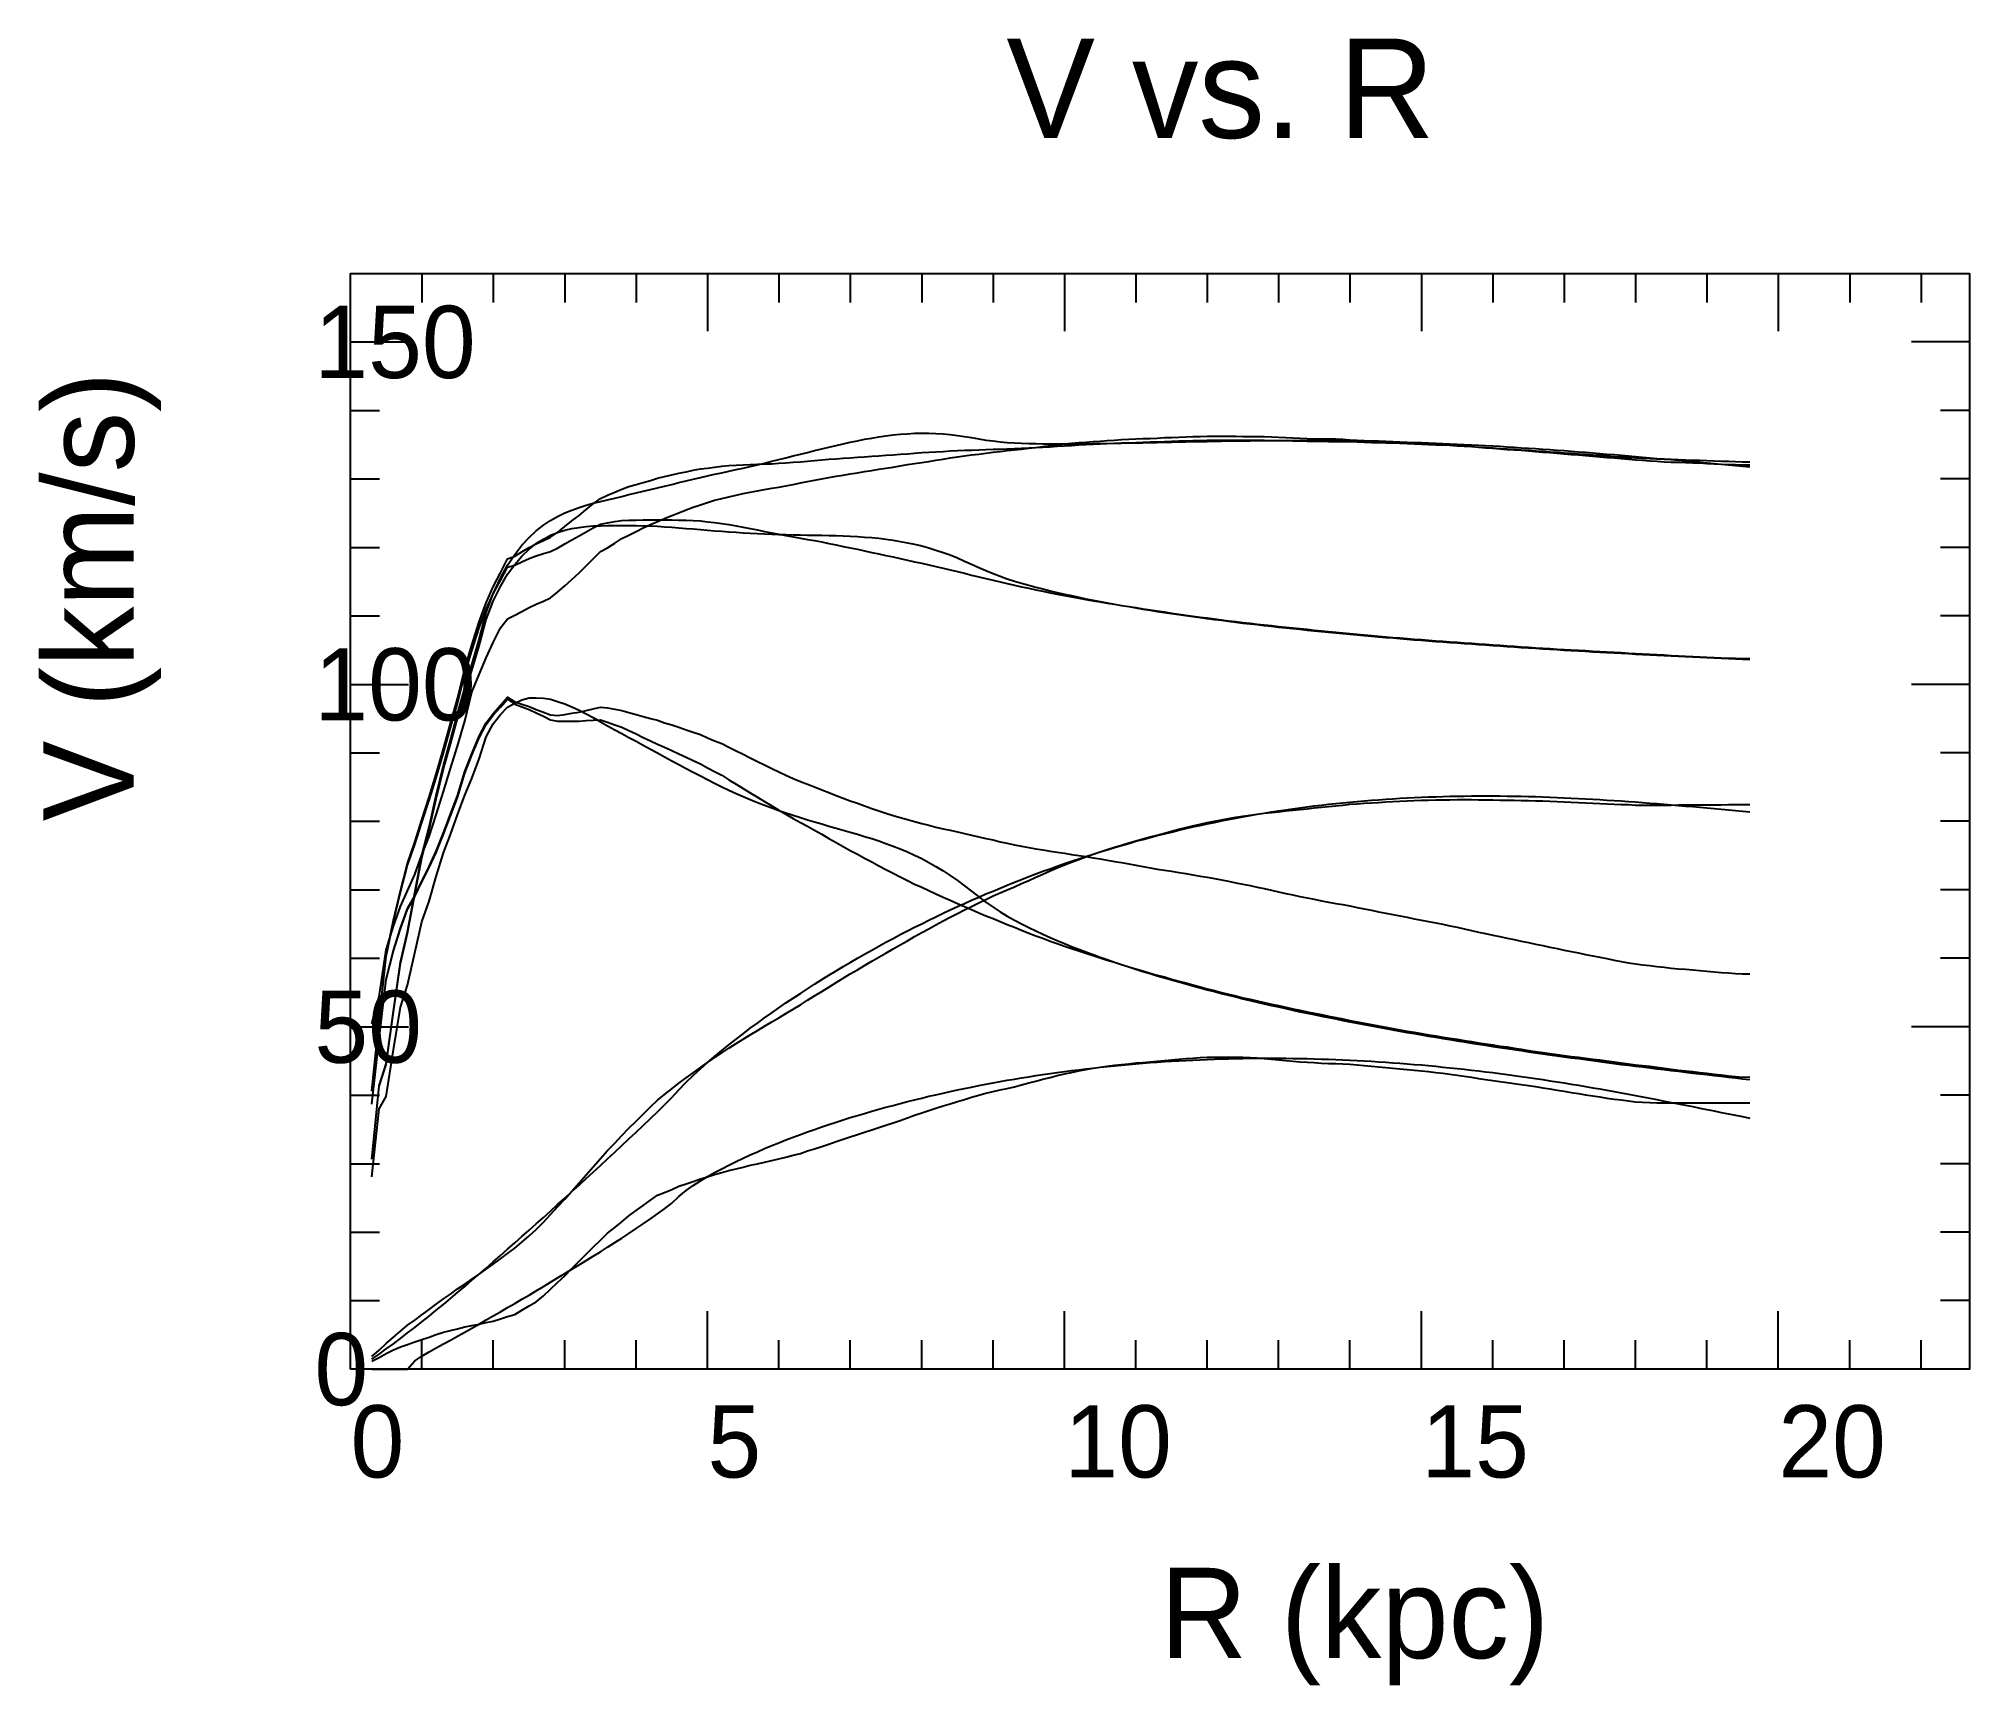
# Model space of a CAD drawing. Extents: x -35 to 179, y -35 to 147.
import ezdxf

# ---------------------------------------------------------------- set-up
doc = ezdxf.new("R2010")
doc.units = 0

msp = doc.modelspace()

# ---------------------------------------------------------------- linework, layer by layer
at = {"color": 0}
for p, q in [((7.9, 121.3), (7.9, 118.1)), ((15.8, 121.3), (15.8, 118.1)), ((23.71, 121.3), (23.71, 118.1)), ((31.61, 121.3), (31.61, 118.1)), ((39.51, 121.3), (39.51, 114.9)), ((47.41, 121.3), (47.41, 118.1)), ((55.32, 121.3), (55.32, 118.1)), ((63.22, 121.3), (63.22, 118.1)), ((71.12, 121.3), (71.12, 118.1)), ((79.02, 121.3), (79.02, 114.9)), ((86.93, 121.3), (86.93, 118.1)), ((94.83, 121.3), (94.83, 118.1)), ((102.73, 121.3), (102.73, 118.1)), ((110.63, 121.3), (110.63, 118.1)), ((118.54, 121.3), (118.54, 114.9)), ((126.44, 121.3), (126.44, 118.1)), ((134.34, 121.3), (134.34, 118.1)), ((142.24, 121.3), (142.24, 118.1)), ((150.15, 121.3), (150.15, 118.1)), ((158.05, 121.3), (158.05, 114.9)), ((165.95, 121.3), (165.95, 118.1)), ((173.85, 121.3), (173.85, 118.1)), ((0, 113.72), (6.4, 113.72)), ((179.2, 113.72), (172.8, 113.72)), ((0, 106.14), (3.2, 106.14)), ((179.2, 106.14), (176, 106.14)), ((0, 98.55), (3.2, 98.55)), ((179.2, 98.55), (176, 98.55)), ((0, 90.97), (3.2, 90.97)), ((179.2, 90.97), (176, 90.97)), ((0, 83.39), (3.2, 83.39)), ((179.2, 83.39), (176, 83.39)), ((0, 75.81), (6.4, 75.81)), ((179.2, 75.81), (172.8, 75.81)), ((0, 68.23), (3.2, 68.23)), ((179.2, 68.23), (176, 68.23)), ((0, 60.65), (3.2, 60.65)), ((179.2, 60.65), (176, 60.65)), ((0, 53.07), (3.2, 53.07)), ((179.2, 53.07), (176, 53.07)), ((0, 45.49), (3.2, 45.49)), ((179.2, 45.49), (176, 45.49)), ((0, 37.91), (6.4, 37.91)), ((179.2, 37.91), (172.8, 37.91)), ((0, 30.32), (3.2, 30.32)), ((179.2, 30.32), (176, 30.32)), ((0, 22.74), (3.2, 22.74)), ((179.2, 22.74), (176, 22.74)), ((0, 15.16), (3.2, 15.16)), ((179.2, 15.16), (176, 15.16)), ((0, 7.58), (3.2, 7.58)), ((179.2, 7.58), (176, 7.58)), ((39.51, 0), (39.51, 6.4)), ((79.02, 0), (79.02, 6.4)), ((118.54, 0), (118.54, 6.4)), ((158.05, 0), (158.05, 6.4)), ((7.9, 0), (7.9, 3.2)), ((15.8, 0), (15.8, 3.2)), ((23.71, 0), (23.71, 3.2)), ((31.61, 0), (31.61, 3.2)), ((47.41, 0), (47.41, 3.2)), ((55.32, 0), (55.32, 3.2)), ((63.22, 0), (63.22, 3.2)), ((71.12, 0), (71.12, 3.2)), ((86.93, 0), (86.93, 3.2)), ((94.83, 0), (94.83, 3.2)), ((102.73, 0), (102.73, 3.2)), ((110.63, 0), (110.63, 3.2)), ((126.44, 0), (126.44, 3.2)), ((134.34, 0), (134.34, 3.2)), ((142.24, 0), (142.24, 3.2)), ((150.15, 0), (150.15, 3.2)), ((165.95, 0), (165.95, 3.2)), ((173.85, 0), (173.85, 3.2))]:
    msp.add_line(p, q, dxfattribs=at)
msp.add_lwpolyline([(0, 0), (0, 121.3), (179.2, 121.3), (179.2, 0)], close=True, dxfattribs=at)
at = {"color": 3}
for points in [[(2.37, 23.26), (3.16, 31.36), (3.95, 33.81), (4.74, 39.64), (5.53, 45.04), (6.32, 48.41), (7.11, 52.73), (7.9, 56.86), (8.69, 60.01), (9.48, 63.49), (10.27, 66.83), (11.06, 69.62), (11.85, 72.54), (12.64, 75.39), (13.43, 77.97), (14.22, 80.76), (15.01, 83.75), (15.8, 85.82), (16.6, 87.55), (17.39, 89.01), (18.18, 90.18), (18.97, 91.2), (19.76, 92.08), (20.55, 92.8), (21.34, 93.42), (22.13, 93.96), (22.92, 94.4), (23.71, 94.78), (24.5, 95.11), (25.29, 95.39), (26.08, 95.63), (26.87, 95.85), (27.66, 96.05), (28.45, 96.24), (29.24, 96.43), (30.03, 96.62), (30.82, 96.81), (31.61, 97.01), (32.4, 97.19), (33.19, 97.38), (33.98, 97.56), (34.77, 97.75), (35.56, 97.94), (36.35, 98.15), (37.14, 98.35), (37.93, 98.54), (38.72, 98.71), (39.51, 98.89), (40.3, 99.06), (41.09, 99.23), (41.88, 99.4), (42.67, 99.58), (43.46, 99.76), (44.25, 99.94), (45.04, 100.12), (45.83, 100.31), (46.62, 100.5), (47.41, 100.69), (48.2, 100.89), (49, 101.09), (49.79, 101.29), (50.58, 101.48), (51.37, 101.68), (52.16, 101.88), (52.95, 102.07), (53.74, 102.26), (54.53, 102.44), (55.32, 102.62), (56.11, 102.78), (56.9, 102.94), (57.69, 103.08), (58.48, 103.21), (59.27, 103.32), (60.06, 103.42), (60.85, 103.5), (61.64, 103.56), (62.43, 103.6), (63.22, 103.62), (64.01, 103.61), (64.8, 103.59), (65.59, 103.55), (66.38, 103.47), (67.17, 103.37), (67.96, 103.25), (68.75, 103.12), (69.54, 102.99), (70.33, 102.86), (71.12, 102.75), (71.91, 102.67), (72.7, 102.6), (73.49, 102.55), (74.28, 102.52), (75.07, 102.49), (75.86, 102.47), (76.65, 102.45), (77.44, 102.44), (78.23, 102.44), (79.02, 102.44), (79.81, 102.44), (80.6, 102.44), (81.4, 102.45), (82.19, 102.46), (82.98, 102.47), (83.77, 102.49), (84.56, 102.5), (85.35, 102.51), (86.14, 102.53), (86.93, 102.55), (87.72, 102.56), (88.51, 102.58), (89.3, 102.6), (90.09, 102.62), (90.88, 102.63), (91.67, 102.65), (92.46, 102.67), (93.25, 102.68), (94.04, 102.7), (94.83, 102.71), (95.62, 102.73), (96.41, 102.74), (97.2, 102.75), (97.99, 102.76), (98.78, 102.77), (99.57, 102.78), (100.36, 102.79), (101.15, 102.8), (101.94, 102.8), (102.73, 102.81), (103.52, 102.81), (104.31, 102.81), (105.1, 102.81), (105.89, 102.81), (106.68, 102.8), (107.47, 102.8), (108.26, 102.79), (109.05, 102.79), (109.84, 102.78), (110.63, 102.77), (111.42, 102.75), (112.21, 102.74), (113, 102.72), (113.8, 102.71), (114.59, 102.69), (115.38, 102.67), (116.17, 102.64), (116.96, 102.62), (117.75, 102.59), (118.54, 102.57), (119.33, 102.54), (120.12, 102.51), (120.91, 102.47), (121.7, 102.44), (122.49, 102.4), (123.28, 102.37), (124.07, 102.33), (124.86, 102.29), (125.65, 102.24), (126.44, 102.2), (127.23, 102.16), (128.02, 102.11), (128.81, 102.06), (129.6, 102.01), (130.39, 101.96), (131.18, 101.91), (131.97, 101.85), (132.76, 101.8), (133.55, 101.74), (134.34, 101.68), (135.13, 101.62), (135.92, 101.56), (136.71, 101.5), (137.5, 101.44), (138.29, 101.37), (139.08, 101.31), (139.87, 101.24), (140.66, 101.18), (141.45, 101.11), (142.24, 101.04), (143.03, 100.97), (143.82, 100.9), (144.61, 100.83), (145.4, 100.76), (146.2, 100.69), (146.99, 100.61), (147.78, 100.54), (148.57, 100.47), (149.36, 100.4), (150.15, 100.32), (150.94, 100.25), (151.73, 100.18), (152.52, 100.1), (153.31, 100.03), (154.1, 99.96), (154.89, 99.89)], [(2.37, 23.23), (3.16, 31.31), (3.95, 33.73), (4.74, 39.54), (5.53, 44.91), (6.32, 48.25), (7.11, 52.53), (7.9, 56.62), (8.69, 59.73), (9.48, 63.15), (10.27, 66.44), (11.06, 69.18), (11.85, 72.04), (12.64, 74.83), (13.43, 77.35), (14.22, 80.07), (15.01, 83), (15.8, 85), (16.6, 86.65), (17.39, 88.02), (18.18, 89.09), (18.97, 90.01), (19.76, 90.79), (20.55, 91.39), (21.34, 91.9), (22.13, 92.31), (22.92, 92.62), (23.71, 92.87), (24.5, 93.06), (25.29, 93.19), (26.08, 93.28), (26.87, 93.34), (27.66, 93.37), (28.45, 93.38), (29.24, 93.39), (30.03, 93.4), (30.82, 93.4), (31.61, 93.39), (32.4, 93.37), (33.19, 93.34), (33.98, 93.31), (34.77, 93.26), (35.56, 93.2), (36.35, 93.14), (37.14, 93.08), (37.93, 93.02), (38.72, 92.95), (39.51, 92.88), (40.3, 92.82), (41.09, 92.75), (41.88, 92.7), (42.67, 92.64), (43.46, 92.59), (44.25, 92.54), (45.04, 92.5), (45.83, 92.46), (46.62, 92.43), (47.41, 92.41), (48.2, 92.38), (49, 92.37), (49.79, 92.35), (50.58, 92.33), (51.37, 92.32), (52.16, 92.31), (52.95, 92.29), (53.74, 92.27), (54.53, 92.24), (55.32, 92.21), (56.11, 92.17), (56.9, 92.12), (57.69, 92.05), (58.48, 91.98), (59.27, 91.88), (60.06, 91.77), (60.85, 91.64), (61.64, 91.49), (62.43, 91.32), (63.22, 91.13), (64.01, 90.91), (64.8, 90.68), (65.59, 90.42), (66.38, 90.13), (67.17, 89.8), (67.96, 89.46), (68.75, 89.1), (69.54, 88.75), (70.33, 88.4), (71.12, 88.07), (71.91, 87.77), (72.7, 87.5), (73.49, 87.25), (74.28, 87.01), (75.07, 86.78), (75.86, 86.57), (76.65, 86.37), (77.44, 86.17), (78.23, 85.98), (79.02, 85.8), (79.81, 85.63), (80.6, 85.46), (81.4, 85.29), (82.19, 85.14), (82.98, 84.98), (83.77, 84.83), (84.56, 84.69), (85.35, 84.55), (86.14, 84.41), (86.93, 84.27), (87.72, 84.14), (88.51, 84.02), (89.3, 83.89), (90.09, 83.77), (90.88, 83.65), (91.67, 83.54), (92.46, 83.43), (93.25, 83.32), (94.04, 83.21), (94.83, 83.1), (95.62, 83), (96.41, 82.9), (97.2, 82.8), (97.99, 82.7), (98.78, 82.6), (99.57, 82.51), (100.36, 82.42), (101.15, 82.33), (101.94, 82.24), (102.73, 82.15), (103.52, 82.07), (104.31, 81.98), (105.1, 81.9), (105.89, 81.82), (106.68, 81.74), (107.47, 81.66), (108.26, 81.59), (109.05, 81.51), (109.84, 81.44), (110.63, 81.36), (111.42, 81.29), (112.21, 81.22), (113, 81.15), (113.8, 81.08), (114.59, 81.01), (115.38, 80.95), (116.17, 80.88), (116.96, 80.82), (117.75, 80.75), (118.54, 80.69), (119.33, 80.63), (120.12, 80.57), (120.91, 80.51), (121.7, 80.45), (122.49, 80.39), (123.28, 80.34), (124.07, 80.28), (124.86, 80.22), (125.65, 80.17), (126.44, 80.11), (127.23, 80.06), (128.02, 80.01), (128.81, 79.96), (129.6, 79.9), (130.39, 79.85), (131.18, 79.8), (131.97, 79.75), (132.76, 79.7), (133.55, 79.66), (134.34, 79.61), (135.13, 79.56), (135.92, 79.52), (136.71, 79.47), (137.5, 79.42), (138.29, 79.38), (139.08, 79.33), (139.87, 79.29), (140.66, 79.25), (141.45, 79.21), (142.24, 79.16), (143.03, 79.12), (143.82, 79.08), (144.61, 79.04), (145.4, 79), (146.2, 78.96), (146.99, 78.92), (147.78, 78.88), (148.57, 78.84), (149.36, 78.8), (150.15, 78.77), (150.94, 78.73), (151.73, 78.69), (152.52, 78.66), (153.31, 78.62), (154.1, 78.58), (154.89, 78.55)], [(2.37, 1.1), (3.16, 1.67), (3.95, 2.24), (4.74, 2.81), (5.53, 3.4), (6.32, 4), (7.11, 4.61), (7.9, 5.24), (8.69, 5.87), (9.48, 6.52), (10.27, 7.17), (11.06, 7.82), (11.85, 8.49), (12.64, 9.16), (13.43, 9.83), (14.22, 10.51), (15.01, 11.19), (15.8, 11.88), (16.6, 12.57), (17.39, 13.27), (18.18, 13.97), (18.97, 14.67), (19.76, 15.37), (20.55, 16.08), (21.34, 16.79), (22.13, 17.5), (22.92, 18.22), (23.71, 18.93), (24.5, 19.65), (25.29, 20.37), (26.08, 21.1), (26.87, 21.82), (27.66, 22.55), (28.45, 23.28), (29.24, 24.01), (30.03, 24.75), (30.82, 25.48), (31.61, 26.23), (32.4, 26.98), (33.19, 27.73), (33.98, 28.5), (34.77, 29.27), (35.56, 30.08), (36.35, 30.93), (37.14, 31.76), (37.93, 32.52), (38.72, 33.24), (39.51, 33.94), (40.3, 34.61), (41.09, 35.26), (41.88, 35.9), (42.67, 36.52), (43.46, 37.13), (44.25, 37.73), (45.04, 38.31), (45.83, 38.88), (46.62, 39.45), (47.41, 40), (48.2, 40.54), (49, 41.07), (49.79, 41.6), (50.58, 42.11), (51.37, 42.62), (52.16, 43.12), (52.95, 43.61), (53.74, 44.09), (54.53, 44.56), (55.32, 45.03), (56.11, 45.49), (56.9, 45.94), (57.69, 46.39), (58.48, 46.83), (59.27, 47.26), (60.06, 47.68), (60.85, 48.1), (61.64, 48.51), (62.43, 48.91), (63.22, 49.31), (64.01, 49.7), (64.8, 50.08), (65.59, 50.46), (66.38, 50.83), (67.17, 51.2), (67.96, 51.56), (68.75, 51.91), (69.54, 52.26), (70.33, 52.6), (71.12, 52.93), (71.91, 53.26), (72.7, 53.59), (73.49, 53.9), (74.28, 54.21), (75.07, 54.52), (75.86, 54.82), (76.65, 55.11), (77.44, 55.4), (78.23, 55.68), (79.02, 55.96), (79.81, 56.23), (80.6, 56.5), (81.4, 56.76), (82.19, 57.01), (82.98, 57.26), (83.77, 57.5), (84.56, 57.74), (85.35, 57.98), (86.14, 58.2), (86.93, 58.43), (87.72, 58.64), (88.51, 58.86), (89.3, 59.06), (90.09, 59.26), (90.88, 59.46), (91.67, 59.65), (92.46, 59.84), (93.25, 60.02), (94.04, 60.19), (94.83, 60.37), (95.62, 60.53), (96.41, 60.69), (97.2, 60.85), (97.99, 61), (98.78, 61.15), (99.57, 61.29), (100.36, 61.42), (101.15, 61.56), (101.94, 61.68), (102.73, 61.81), (103.52, 61.92), (104.31, 62.04), (105.1, 62.14), (105.89, 62.25), (106.68, 62.35), (107.47, 62.44), (108.26, 62.53), (109.05, 62.62), (109.84, 62.7), (110.63, 62.78), (111.42, 62.85), (112.21, 62.92), (113, 62.98), (113.8, 63.04), (114.59, 63.1), (115.38, 63.15), (116.17, 63.2), (116.96, 63.24), (117.75, 63.28), (118.54, 63.31), (119.33, 63.35), (120.12, 63.37), (120.91, 63.4), (121.7, 63.42), (122.49, 63.43), (123.28, 63.44), (124.07, 63.45), (124.86, 63.46), (125.65, 63.46), (126.44, 63.46), (127.23, 63.45), (128.02, 63.44), (128.81, 63.43), (129.6, 63.42), (130.39, 63.4), (131.18, 63.38), (131.97, 63.35), (132.76, 63.32), (133.55, 63.29), (134.34, 63.26), (135.13, 63.22), (135.92, 63.18), (136.71, 63.14), (137.5, 63.1), (138.29, 63.05), (139.08, 63), (139.87, 62.95), (140.66, 62.9), (141.45, 62.84), (142.24, 62.79), (143.03, 62.73), (143.82, 62.67), (144.61, 62.6), (145.4, 62.54), (146.2, 62.47), (146.99, 62.41), (147.78, 62.34), (148.57, 62.27), (149.36, 62.2), (150.15, 62.13), (150.94, 62.06), (151.73, 61.99), (152.52, 61.92), (153.31, 61.85), (154.1, 61.78), (154.89, 61.71)]]:
    msp.add_lwpolyline(points, dxfattribs=at)
at = {"color": 6}
for points in [[(2.37, 38.23), (3.16, 41.23), (3.95, 46.4), (4.74, 49.03), (5.53, 51.22), (6.32, 52.96), (7.11, 54.75), (7.9, 56.94), (8.69, 58.96), (9.48, 61.37), (10.27, 63.96), (11.06, 66.49), (11.85, 68.98), (12.64, 71.72), (13.43, 74.96), (14.22, 76.91), (15.01, 78.75), (15.8, 80.45), (16.6, 82.06), (17.39, 83.06), (18.18, 83.47), (18.97, 83.89), (19.76, 84.31), (20.55, 84.67), (21.34, 85.03), (22.13, 85.4), (22.92, 86.03), (23.71, 86.72), (24.5, 87.42), (25.29, 88.16), (26.08, 88.94), (26.87, 89.72), (27.66, 90.5), (28.45, 90.91), (29.24, 91.43), (30.03, 91.95), (30.82, 92.33), (31.61, 92.73), (32.4, 93.13), (33.19, 93.49), (33.98, 93.83), (34.77, 94.17), (35.56, 94.51), (36.35, 94.81), (37.14, 95.12), (37.93, 95.43), (38.72, 95.68), (39.51, 95.93), (40.3, 96.19), (41.09, 96.39), (41.88, 96.57), (42.67, 96.75), (43.46, 96.94), (44.25, 97.07), (45.04, 97.22), (45.83, 97.37), (46.62, 97.51), (47.41, 97.65), (48.2, 97.79), (49, 97.95), (49.79, 98.11), (50.58, 98.27), (51.37, 98.43), (52.16, 98.56), (52.95, 98.7), (53.74, 98.84), (54.53, 98.98), (55.32, 99.11), (56.11, 99.24), (56.9, 99.37), (57.69, 99.49), (58.48, 99.62), (59.27, 99.74), (60.06, 99.87), (60.85, 100), (61.64, 100.13), (62.43, 100.25), (63.22, 100.37), (64.01, 100.49), (64.8, 100.61), (65.59, 100.74), (66.38, 100.87), (67.17, 100.99), (67.96, 101.09), (68.75, 101.2), (69.54, 101.3), (70.33, 101.4), (71.12, 101.5), (71.91, 101.59), (72.7, 101.68), (73.49, 101.77), (74.28, 101.85), (75.07, 101.94), (75.86, 102.04), (76.65, 102.14), (77.44, 102.25), (78.23, 102.33), (79.02, 102.42), (79.81, 102.5), (80.6, 102.57), (81.4, 102.62), (82.19, 102.68), (82.98, 102.73), (83.77, 102.8), (84.56, 102.86), (85.35, 102.92), (86.14, 102.95), (86.93, 102.98), (87.72, 103.01), (88.51, 103.04), (89.3, 103.08), (90.09, 103.12), (90.88, 103.15), (91.67, 103.17), (92.46, 103.2), (93.25, 103.23), (94.04, 103.25), (94.83, 103.27), (95.62, 103.3), (96.41, 103.3), (97.2, 103.28), (97.99, 103.27), (98.78, 103.26), (99.57, 103.25), (100.36, 103.24), (101.15, 103.23), (101.94, 103.2), (102.73, 103.16), (103.52, 103.13), (104.31, 103.1), (105.1, 103.06), (105.89, 103.03), (106.68, 102.99), (107.47, 102.99), (108.26, 102.99), (109.05, 102.99), (109.84, 102.94), (110.63, 102.88), (111.42, 102.83), (112.21, 102.79), (113, 102.78), (113.8, 102.76), (114.59, 102.74), (115.38, 102.69), (116.17, 102.65), (116.96, 102.6), (117.75, 102.57), (118.54, 102.54), (119.33, 102.51), (120.12, 102.46), (120.91, 102.39), (121.7, 102.32), (122.49, 102.25), (123.28, 102.2), (124.07, 102.14), (124.86, 102.08), (125.65, 102.01), (126.44, 101.94), (127.23, 101.87), (128.02, 101.81), (128.81, 101.76), (129.6, 101.72), (130.39, 101.67), (131.18, 101.6), (131.97, 101.53), (132.76, 101.46), (133.55, 101.4), (134.34, 101.33), (135.13, 101.26), (135.92, 101.2), (136.71, 101.13), (137.5, 101.07), (138.29, 101), (139.08, 100.93), (139.87, 100.87), (140.66, 100.8), (141.45, 100.74), (142.24, 100.68), (143.03, 100.62), (143.82, 100.56), (144.61, 100.51), (145.4, 100.46), (146.2, 100.41), (146.99, 100.39), (147.78, 100.37), (148.57, 100.35), (149.36, 100.32), (150.15, 100.27), (150.94, 100.23), (151.73, 100.19), (152.52, 100.16), (153.31, 100.14), (154.1, 100.11), (154.89, 100.11)], [(2.37, 0.86), (3.16, 1.29), (3.95, 1.72), (4.74, 2.15), (5.53, 2.47), (6.32, 2.74), (7.11, 3.02), (7.9, 3.29), (8.69, 3.55), (9.48, 3.82), (10.27, 4.09), (11.06, 4.28), (11.85, 4.47), (12.64, 4.67), (13.43, 4.83), (14.22, 4.99), (15.01, 5.15), (15.8, 5.3), (16.6, 5.57), (17.39, 5.82), (18.18, 6.06), (18.97, 6.52), (19.76, 6.99), (20.55, 7.46), (21.34, 8.1), (22.13, 8.85), (22.92, 9.59), (23.71, 10.34), (24.5, 11.15), (25.29, 11.94), (26.08, 12.74), (26.87, 13.51), (27.66, 14.28), (28.45, 15.05), (29.24, 15.69), (30.03, 16.32), (30.82, 16.96), (31.61, 17.55), (32.4, 18.12), (33.19, 18.69), (33.98, 19.25), (34.77, 19.54), (35.56, 19.89), (36.35, 20.24), (37.14, 20.51), (37.93, 20.78), (38.72, 21.05), (39.51, 21.3), (40.3, 21.53), (41.09, 21.77), (41.88, 22), (42.67, 22.18), (43.46, 22.37), (44.25, 22.57), (45.04, 22.74), (45.83, 22.91), (46.62, 23.08), (47.41, 23.27), (48.2, 23.47), (49, 23.68), (49.79, 23.88), (50.58, 24.15), (51.37, 24.4), (52.16, 24.65), (52.95, 24.92), (53.74, 25.19), (54.53, 25.46), (55.32, 25.72), (56.11, 25.98), (56.9, 26.23), (57.69, 26.48), (58.48, 26.74), (59.27, 27), (60.06, 27.26), (60.85, 27.54), (61.64, 27.82), (62.43, 28.1), (63.22, 28.37), (64.01, 28.62), (64.8, 28.87), (65.59, 29.13), (66.38, 29.37), (67.17, 29.62), (67.96, 29.86), (68.75, 30.09), (69.54, 30.31), (70.33, 30.53), (71.12, 30.75), (71.91, 30.91), (72.7, 31.08), (73.49, 31.26), (74.28, 31.47), (75.07, 31.68), (75.86, 31.89), (76.65, 32.09), (77.44, 32.29), (78.23, 32.49), (79.02, 32.69), (79.81, 32.84), (80.6, 33.01), (81.4, 33.18), (82.19, 33.3), (82.98, 33.43), (83.77, 33.55), (84.56, 33.64), (85.35, 33.72), (86.14, 33.8), (86.93, 33.89), (87.72, 33.95), (88.51, 34.02), (89.3, 34.09), (90.09, 34.16), (90.88, 34.24), (91.67, 34.32), (92.46, 34.38), (93.25, 34.43), (94.04, 34.48), (94.83, 34.54), (95.62, 34.53), (96.41, 34.54), (97.2, 34.56), (97.99, 34.54), (98.78, 34.52), (99.57, 34.51), (100.36, 34.45), (101.15, 34.38), (101.94, 34.3), (102.73, 34.23), (103.52, 34.17), (104.31, 34.1), (105.1, 34.03), (105.89, 33.98), (106.68, 33.93), (107.47, 33.88), (108.26, 33.85), (109.05, 33.82), (109.84, 33.79), (110.63, 33.76), (111.42, 33.68), (112.21, 33.61), (113, 33.54), (113.8, 33.47), (114.59, 33.4), (115.38, 33.33), (116.17, 33.26), (116.96, 33.18), (117.75, 33.1), (118.54, 33.02), (119.33, 32.93), (120.12, 32.84), (120.91, 32.75), (121.7, 32.65), (122.49, 32.55), (123.28, 32.44), (124.07, 32.32), (124.86, 32.19), (125.65, 32.07), (126.44, 31.94), (127.23, 31.83), (128.02, 31.72), (128.81, 31.61), (129.6, 31.5), (130.39, 31.38), (131.18, 31.27), (131.97, 31.15), (132.76, 31.02), (133.55, 30.89), (134.34, 30.76), (135.13, 30.63), (135.92, 30.5), (136.71, 30.37), (137.5, 30.25), (138.29, 30.13), (139.08, 30.01), (139.87, 29.9), (140.66, 29.8), (141.45, 29.7), (142.24, 29.6), (143.03, 29.57), (143.82, 29.52), (144.61, 29.48), (145.4, 29.48), (146.2, 29.48), (146.99, 29.48), (147.78, 29.48), (148.57, 29.48), (149.36, 29.48), (150.15, 29.48), (150.94, 29.48), (151.73, 29.48), (152.52, 29.48), (153.31, 29.48), (154.1, 29.48), (154.89, 29.48)]]:
    msp.add_lwpolyline(points, dxfattribs=at)
at = {"color": 4}
for points in [[(2.37, 30.81), (3.16, 38.6), (3.95, 45.78), (4.74, 49.71), (5.53, 52.96), (6.32, 55.99), (7.11, 58.32), (7.9, 60.82), (8.69, 63.33), (9.48, 65.85), (10.27, 68.66), (11.06, 71.47), (11.85, 74.22), (12.64, 77.51), (13.43, 80.14), (14.22, 82.72), (15.01, 84.85), (15.8, 86.6), (16.6, 88.17), (17.39, 89.69), (18.18, 89.99), (18.97, 90.48), (19.76, 90.95), (20.55, 91.35), (21.34, 91.73), (22.13, 92.1), (22.92, 92.62), (23.71, 93.27), (24.5, 93.9), (25.29, 94.52), (26.08, 95.16), (26.87, 95.78), (27.66, 96.39), (28.45, 96.77), (29.24, 97.1), (30.03, 97.42), (30.82, 97.7), (31.61, 97.93), (32.4, 98.17), (33.19, 98.39), (33.98, 98.63), (34.77, 98.82), (35.56, 99.01), (36.35, 99.19), (37.14, 99.35), (37.93, 99.51), (38.72, 99.66), (39.51, 99.76), (40.3, 99.86), (41.09, 99.96), (41.88, 100.02), (42.67, 100.06), (43.46, 100.11), (44.25, 100.15), (45.04, 100.18), (45.83, 100.21), (46.62, 100.24), (47.41, 100.29), (48.2, 100.34), (49, 100.39), (49.79, 100.45), (50.58, 100.53), (51.37, 100.6), (52.16, 100.66), (52.95, 100.72), (53.74, 100.78), (54.53, 100.84), (55.32, 100.9), (56.11, 100.96), (56.9, 101.01), (57.69, 101.07), (58.48, 101.12), (59.27, 101.17), (60.06, 101.23), (60.85, 101.29), (61.64, 101.34), (62.43, 101.39), (63.22, 101.46), (64.01, 101.51), (64.8, 101.55), (65.59, 101.6), (66.38, 101.65), (67.17, 101.69), (67.96, 101.72), (68.75, 101.75), (69.54, 101.78), (70.33, 101.8), (71.12, 101.84), (71.91, 101.86), (72.7, 101.88), (73.49, 101.91), (74.28, 101.95), (75.07, 101.99), (75.86, 102.03), (76.65, 102.08), (77.44, 102.12), (78.23, 102.17), (79.02, 102.22), (79.81, 102.26), (80.6, 102.31), (81.4, 102.36), (82.19, 102.4), (82.98, 102.44), (83.77, 102.48), (84.56, 102.51), (85.35, 102.54), (86.14, 102.56), (86.93, 102.59), (87.72, 102.61), (88.51, 102.64), (89.3, 102.67), (90.09, 102.7), (90.88, 102.73), (91.67, 102.76), (92.46, 102.78), (93.25, 102.8), (94.04, 102.81), (94.83, 102.84), (95.62, 102.84), (96.41, 102.85), (97.2, 102.86), (97.99, 102.86), (98.78, 102.86), (99.57, 102.86), (100.36, 102.85), (101.15, 102.83), (101.94, 102.82), (102.73, 102.8), (103.52, 102.79), (104.31, 102.77), (105.1, 102.75), (105.89, 102.74), (106.68, 102.73), (107.47, 102.72), (108.26, 102.71), (109.05, 102.7), (109.84, 102.69), (110.63, 102.68), (111.42, 102.65), (112.21, 102.63), (113, 102.6), (113.8, 102.58), (114.59, 102.55), (115.38, 102.53), (116.17, 102.5), (116.96, 102.47), (117.75, 102.44), (118.54, 102.41), (119.33, 102.37), (120.12, 102.34), (120.91, 102.31), (121.7, 102.27), (122.49, 102.23), (123.28, 102.18), (124.07, 102.13), (124.86, 102.08), (125.65, 102.03), (126.44, 101.98), (127.23, 101.93), (128.02, 101.89), (128.81, 101.84), (129.6, 101.78), (130.39, 101.73), (131.18, 101.67), (131.97, 101.62), (132.76, 101.56), (133.55, 101.5), (134.34, 101.45), (135.13, 101.39), (135.92, 101.33), (136.71, 101.28), (137.5, 101.22), (138.29, 101.17), (139.08, 101.11), (139.87, 101.05), (140.66, 100.99), (141.45, 100.94), (142.24, 100.89), (143.03, 100.85), (143.82, 100.82), (144.61, 100.78), (145.4, 100.75), (146.2, 100.72), (146.99, 100.69), (147.78, 100.66), (148.57, 100.64), (149.36, 100.61), (150.15, 100.58), (150.94, 100.56), (151.73, 100.53), (152.52, 100.5), (153.31, 100.48), (154.1, 100.46), (154.89, 100.46)], [(2.37, 30.78), (3.16, 38.55), (3.95, 45.69), (4.74, 49.58), (5.53, 52.79), (6.32, 55.78), (7.11, 58.06), (7.9, 60.52), (8.69, 62.99), (9.48, 65.46), (10.27, 68.22), (11.06, 70.98), (11.85, 73.69), (12.64, 76.93), (13.43, 79.52), (14.22, 82.05), (15.01, 84.13), (15.8, 85.82), (16.6, 87.32), (17.39, 88.77), (18.18, 88.99), (18.97, 89.38), (19.76, 89.74), (20.55, 90.03), (21.34, 90.28), (22.13, 90.5), (22.92, 90.87), (23.71, 91.35), (24.5, 91.81), (25.29, 92.25), (26.08, 92.7), (26.87, 93.12), (27.66, 93.53), (28.45, 93.7), (29.24, 93.82), (30.03, 93.93), (30.82, 93.99), (31.61, 94), (32.4, 94.02), (33.19, 94.01), (33.98, 94.03), (34.77, 94.03), (35.56, 94.02), (36.35, 94), (37.14, 93.98), (37.93, 93.95), (38.72, 93.91), (39.51, 93.81), (40.3, 93.73), (41.09, 93.63), (41.88, 93.49), (42.67, 93.35), (43.46, 93.21), (44.25, 93.06), (45.04, 92.9), (45.83, 92.74), (46.62, 92.59), (47.41, 92.44), (48.2, 92.29), (49, 92.14), (49.79, 92), (50.58, 91.86), (51.37, 91.72), (52.16, 91.57), (52.95, 91.41), (53.74, 91.24), (54.53, 91.08), (55.32, 90.92), (56.11, 90.76), (56.9, 90.59), (57.69, 90.42), (58.48, 90.25), (59.27, 90.08), (60.06, 89.91), (60.85, 89.73), (61.64, 89.56), (62.43, 89.37), (63.22, 89.21), (64.01, 89.03), (64.8, 88.85), (65.59, 88.67), (66.38, 88.49), (67.17, 88.3), (67.96, 88.11), (68.75, 87.91), (69.54, 87.72), (70.33, 87.52), (71.12, 87.34), (71.91, 87.16), (72.7, 86.97), (73.49, 86.8), (74.28, 86.62), (75.07, 86.44), (75.86, 86.28), (76.65, 86.11), (77.44, 85.95), (78.23, 85.79), (79.02, 85.64), (79.81, 85.5), (80.6, 85.35), (81.4, 85.21), (82.19, 85.07), (82.98, 84.93), (83.77, 84.8), (84.56, 84.67), (85.35, 84.55), (86.14, 84.42), (86.93, 84.3), (87.72, 84.17), (88.51, 84.05), (89.3, 83.93), (90.09, 83.82), (90.88, 83.7), (91.67, 83.59), (92.46, 83.48), (93.25, 83.37), (94.04, 83.26), (94.83, 83.16), (95.62, 83.05), (96.41, 82.95), (97.2, 82.85), (97.99, 82.76), (98.78, 82.66), (99.57, 82.57), (100.36, 82.48), (101.15, 82.39), (101.94, 82.31), (102.73, 82.22), (103.52, 82.14), (104.31, 82.06), (105.1, 81.98), (105.89, 81.9), (106.68, 81.82), (107.47, 81.74), (108.26, 81.67), (109.05, 81.59), (109.84, 81.51), (110.63, 81.44), (111.42, 81.37), (112.21, 81.29), (113, 81.22), (113.8, 81.15), (114.59, 81.08), (115.38, 81.01), (116.17, 80.95), (116.96, 80.88), (117.75, 80.82), (118.54, 80.76), (119.33, 80.7), (120.12, 80.64), (120.91, 80.58), (121.7, 80.52), (122.49, 80.47), (123.28, 80.41), (124.07, 80.35), (124.86, 80.29), (125.65, 80.24), (126.44, 80.19), (127.23, 80.13), (128.02, 80.08), (128.81, 80.03), (129.6, 79.97), (130.39, 79.92), (131.18, 79.86), (131.97, 79.81), (132.76, 79.76), (133.55, 79.71), (134.34, 79.67), (135.13, 79.63), (135.92, 79.58), (136.71, 79.54), (137.5, 79.5), (138.29, 79.46), (139.08, 79.41), (139.87, 79.36), (140.66, 79.32), (141.45, 79.27), (142.24, 79.23), (143.03, 79.19), (143.82, 79.15), (144.61, 79.11), (145.4, 79.06), (146.2, 79.02), (146.99, 78.98), (147.78, 78.94), (148.57, 78.9), (149.36, 78.87), (150.15, 78.83), (150.94, 78.79), (151.73, 78.75), (152.52, 78.72), (153.31, 78.69), (154.1, 78.66), (154.89, 78.66)], [(2.37, 1.4), (3.16, 2.11), (3.95, 2.82), (4.74, 3.54), (5.53, 4.2), (6.32, 4.85), (7.11, 5.43), (7.9, 6.02), (8.69, 6.6), (9.48, 7.18), (10.27, 7.77), (11.06, 8.31), (11.85, 8.87), (12.64, 9.42), (13.43, 9.97), (14.22, 10.51), (15.01, 11.05), (15.8, 11.6), (16.6, 12.2), (17.39, 12.79), (18.18, 13.38), (18.97, 14.07), (19.76, 14.76), (20.55, 15.46), (21.34, 16.25), (22.13, 17.1), (22.92, 17.95), (23.71, 18.81), (24.5, 19.71), (25.29, 20.61), (26.08, 21.51), (26.87, 22.41), (27.66, 23.31), (28.45, 24.21), (29.24, 25.03), (30.03, 25.85), (30.82, 26.67), (31.61, 27.46), (32.4, 28.24), (33.19, 29.02), (33.98, 29.79), (34.77, 30.39), (35.56, 31.02), (36.35, 31.65), (37.14, 32.24), (37.93, 32.81), (38.72, 33.38), (39.51, 33.93), (40.3, 34.47), (41.09, 35), (41.88, 35.53), (42.67, 36.03), (43.46, 36.52), (44.25, 37.01), (45.04, 37.49), (45.83, 37.96), (46.62, 38.43), (47.41, 38.9), (48.2, 39.38), (49, 39.86), (49.79, 40.33), (50.58, 40.83), (51.37, 41.32), (52.16, 41.81), (52.95, 42.3), (53.74, 42.79), (54.53, 43.28), (55.32, 43.76), (56.11, 44.22), (56.9, 44.69), (57.69, 45.15), (58.48, 45.61), (59.27, 46.06), (60.06, 46.52), (60.85, 46.98), (61.64, 47.43), (62.43, 47.89), (63.22, 48.33), (64.01, 48.76), (64.8, 49.19), (65.59, 49.61), (66.38, 50.02), (67.17, 50.43), (67.96, 50.84), (68.75, 51.23), (69.54, 51.62), (70.33, 52), (71.12, 52.38), (71.91, 52.71), (72.7, 53.06), (73.49, 53.4), (74.28, 53.76), (75.07, 54.11), (75.86, 54.47), (76.65, 54.81), (77.44, 55.15), (78.23, 55.48), (79.02, 55.81), (79.81, 56.11), (80.6, 56.42), (81.4, 56.72), (82.19, 56.99), (82.98, 57.27), (83.77, 57.53), (84.56, 57.78), (85.35, 58.01), (86.14, 58.25), (86.93, 58.48), (87.72, 58.69), (88.51, 58.91), (89.3, 59.12), (90.09, 59.34), (90.88, 59.55), (91.67, 59.76), (92.46, 59.95), (93.25, 60.14), (94.04, 60.33), (94.83, 60.51), (95.62, 60.65), (96.41, 60.81), (97.2, 60.96), (97.99, 61.09), (98.78, 61.22), (99.57, 61.34), (100.36, 61.44), (101.15, 61.53), (101.94, 61.62), (102.73, 61.7), (103.52, 61.79), (104.31, 61.87), (105.1, 61.95), (105.89, 62.03), (106.68, 62.12), (107.47, 62.2), (108.26, 62.28), (109.05, 62.37), (109.84, 62.45), (110.63, 62.54), (111.42, 62.58), (112.21, 62.64), (113, 62.69), (113.8, 62.74), (114.59, 62.79), (115.38, 62.84), (116.17, 62.87), (116.96, 62.91), (117.75, 62.94), (118.54, 62.97), (119.33, 63), (120.12, 63.02), (120.91, 63.04), (121.7, 63.04), (122.49, 63.05), (123.28, 63.05), (124.07, 63.05), (124.86, 63.04), (125.65, 63.02), (126.44, 63.01), (127.23, 63), (128.02, 62.99), (128.81, 62.98), (129.6, 62.96), (130.39, 62.94), (131.18, 62.92), (131.97, 62.9), (132.76, 62.87), (133.55, 62.84), (134.34, 62.81), (135.13, 62.77), (135.92, 62.73), (136.71, 62.69), (137.5, 62.66), (138.29, 62.62), (139.08, 62.58), (139.87, 62.55), (140.66, 62.52), (141.45, 62.49), (142.24, 62.45), (143.03, 62.45), (143.82, 62.44), (144.61, 62.43), (145.4, 62.44), (146.2, 62.45), (146.99, 62.46), (147.78, 62.46), (148.57, 62.47), (149.36, 62.47), (150.15, 62.48), (150.94, 62.48), (151.73, 62.48), (152.52, 62.49), (153.31, 62.49), (154.1, 62.49), (154.89, 62.49)]]:
    msp.add_lwpolyline(points, dxfattribs=at)
at = {"color": 1}
msp.add_lwpolyline([(2.37, 29.34), (3.16, 36.57), (3.95, 43.18), (4.74, 46.36), (5.53, 48.8), (6.32, 50.98), (7.11, 52.4), (7.9, 54.03), (8.69, 55.66), (9.48, 57.33), (10.27, 59.36), (11.06, 61.42), (11.85, 63.46), (12.64, 66.16), (13.43, 68.12), (14.22, 70.07), (15.01, 71.54), (15.8, 72.59), (16.6, 73.5), (17.39, 74.4), (18.18, 73.87), (18.97, 73.61), (19.76, 73.35), (20.55, 73.03), (21.34, 72.72), (22.13, 72.43), (22.92, 72.35), (23.71, 72.47), (24.5, 72.6), (25.29, 72.73), (26.08, 72.92), (26.87, 73.09), (27.66, 73.28), (28.45, 73.2), (29.24, 73.05), (30.03, 72.9), (30.82, 72.71), (31.61, 72.48), (32.4, 72.25), (33.19, 72.02), (33.98, 71.83), (34.77, 71.56), (35.56, 71.31), (36.35, 71.06), (37.14, 70.79), (37.93, 70.52), (38.72, 70.25), (39.51, 69.9), (40.3, 69.57), (41.09, 69.25), (41.88, 68.86), (42.67, 68.46), (43.46, 68.07), (44.25, 67.68), (45.04, 67.28), (45.83, 66.88), (46.62, 66.48), (47.41, 66.12), (48.2, 65.76), (49, 65.39), (49.79, 65.07), (50.58, 64.76), (51.37, 64.45), (52.16, 64.14), (52.95, 63.83), (53.74, 63.52), (54.53, 63.21), (55.32, 62.93), (56.11, 62.64), (56.9, 62.35), (57.69, 62.08), (58.48, 61.81), (59.27, 61.54), (60.06, 61.29), (60.85, 61.06), (61.64, 60.84), (62.43, 60.61), (63.22, 60.42), (64.01, 60.22), (64.8, 60.01), (65.59, 59.83), (66.38, 59.65), (67.17, 59.47), (67.96, 59.29), (68.75, 59.1), (69.54, 58.92), (70.33, 58.74), (71.12, 58.59), (71.91, 58.39), (72.7, 58.21), (73.49, 58.04), (74.28, 57.9), (75.07, 57.75), (75.86, 57.61), (76.65, 57.48), (77.44, 57.35), (78.23, 57.22), (79.02, 57.11), (79.81, 56.98), (80.6, 56.85), (81.4, 56.75), (82.19, 56.61), (82.98, 56.48), (83.77, 56.35), (84.56, 56.21), (85.35, 56.07), (86.14, 55.93), (86.93, 55.79), (87.72, 55.64), (88.51, 55.5), (89.3, 55.36), (90.09, 55.24), (90.88, 55.11), (91.67, 54.99), (92.46, 54.86), (93.25, 54.72), (94.04, 54.58), (94.83, 54.46), (95.62, 54.3), (96.41, 54.16), (97.2, 54.01), (97.99, 53.85), (98.78, 53.69), (99.57, 53.54), (100.36, 53.37), (101.15, 53.19), (101.94, 53.01), (102.73, 52.83), (103.52, 52.66), (104.31, 52.49), (105.1, 52.32), (105.89, 52.16), (106.68, 52.01), (107.47, 51.85), (108.26, 51.7), (109.05, 51.56), (109.84, 51.42), (110.63, 51.29), (111.42, 51.12), (112.21, 50.96), (113, 50.8), (113.8, 50.64), (114.59, 50.48), (115.38, 50.33), (116.17, 50.17), (116.96, 50.02), (117.75, 49.86), (118.54, 49.71), (119.33, 49.55), (120.12, 49.39), (120.91, 49.24), (121.7, 49.07), (122.49, 48.91), (123.28, 48.75), (124.07, 48.57), (124.86, 48.39), (125.65, 48.21), (126.44, 48.04), (127.23, 47.89), (128.02, 47.72), (128.81, 47.56), (129.6, 47.39), (130.39, 47.22), (131.18, 47.06), (131.97, 46.89), (132.76, 46.72), (133.55, 46.55), (134.34, 46.39), (135.13, 46.23), (135.92, 46.07), (136.71, 45.91), (137.5, 45.75), (138.29, 45.6), (139.08, 45.44), (139.87, 45.29), (140.66, 45.14), (141.45, 44.99), (142.24, 44.85), (143.03, 44.77), (143.82, 44.67), (144.61, 44.56), (145.4, 44.48), (146.2, 44.4), (146.99, 44.32), (147.78, 44.26), (148.57, 44.19), (149.36, 44.13), (150.15, 44.06), (150.94, 43.99), (151.73, 43.92), (152.52, 43.86), (153.31, 43.81), (154.1, 43.75), (154.89, 43.76)], dxfattribs=at)
at = {"color": 2}
for points in [[(2.37, 29.34), (3.16, 36.57), (3.95, 43.18), (4.74, 46.36), (5.53, 48.8), (6.32, 50.98), (7.11, 52.4), (7.9, 54.03), (8.69, 55.66), (9.48, 57.33), (10.27, 59.36), (11.06, 61.42), (11.85, 63.46), (12.64, 66.16), (13.43, 68.12), (14.22, 70.07), (15.01, 71.54), (15.8, 72.59), (16.6, 73.5), (17.39, 74.4), (18.18, 73.87), (18.97, 73.61), (19.76, 73.35), (20.55, 73.03), (21.34, 72.72), (22.13, 72.43), (22.92, 72.35), (23.71, 72.47), (24.5, 72.6), (25.29, 72.73), (26.08, 72.92), (26.87, 73.09), (27.66, 73.28), (28.45, 73.2), (29.24, 73.05), (30.03, 72.9), (30.82, 72.71), (31.61, 72.48), (32.4, 72.25), (33.19, 72.02), (33.98, 71.83), (34.77, 71.56), (35.56, 71.31), (36.35, 71.06), (37.14, 70.79), (37.93, 70.52), (38.72, 70.25), (39.51, 69.9), (40.3, 69.57), (41.09, 69.25), (41.88, 68.86), (42.67, 68.46), (43.46, 68.07), (44.25, 67.68), (45.04, 67.28), (45.83, 66.88), (46.62, 66.48), (47.41, 66.12), (48.2, 65.76), (49, 65.39), (49.79, 65.07), (50.58, 64.76), (51.37, 64.45), (52.16, 64.14), (52.95, 63.83), (53.74, 63.52), (54.53, 63.21), (55.32, 62.93), (56.11, 62.64), (56.9, 62.35), (57.69, 62.08), (58.48, 61.81), (59.27, 61.54), (60.06, 61.29), (60.85, 61.06), (61.64, 60.84), (62.43, 60.61), (63.22, 60.42), (64.01, 60.22), (64.8, 60.01), (65.59, 59.83), (66.38, 59.65), (67.17, 59.47), (67.96, 59.29), (68.75, 59.1), (69.54, 58.92), (70.33, 58.74), (71.12, 58.59), (71.91, 58.39), (72.7, 58.21), (73.49, 58.04), (74.28, 57.9), (75.07, 57.75), (75.86, 57.61), (76.65, 57.48), (77.44, 57.35), (78.23, 57.22), (79.02, 57.11), (79.81, 56.98), (80.6, 56.85), (81.4, 56.75), (82.19, 56.61), (82.98, 56.48), (83.77, 56.35), (84.56, 56.21), (85.35, 56.07), (86.14, 55.93), (86.93, 55.79), (87.72, 55.64), (88.51, 55.5), (89.3, 55.36), (90.09, 55.24), (90.88, 55.11), (91.67, 54.99), (92.46, 54.86), (93.25, 54.72), (94.04, 54.58), (94.83, 54.46), (95.62, 54.3), (96.41, 54.16), (97.2, 54.01), (97.99, 53.85), (98.78, 53.69), (99.57, 53.54), (100.36, 53.37), (101.15, 53.19), (101.94, 53.01), (102.73, 52.83), (103.52, 52.66), (104.31, 52.49), (105.1, 52.32), (105.89, 52.16), (106.68, 52.01), (107.47, 51.85), (108.26, 51.7), (109.05, 51.56), (109.84, 51.42), (110.63, 51.29), (111.42, 51.12), (112.21, 50.96), (113, 50.8), (113.8, 50.64), (114.59, 50.48), (115.38, 50.33), (116.17, 50.17), (116.96, 50.02), (117.75, 49.86), (118.54, 49.71), (119.33, 49.55), (120.12, 49.39), (120.91, 49.24), (121.7, 49.07), (122.49, 48.91), (123.28, 48.75), (124.07, 48.57), (124.86, 48.39), (125.65, 48.21), (126.44, 48.04), (127.23, 47.89), (128.02, 47.72), (128.81, 47.56), (129.6, 47.39), (130.39, 47.22), (131.18, 47.06), (131.97, 46.89), (132.76, 46.72), (133.55, 46.55), (134.34, 46.39), (135.13, 46.23), (135.92, 46.07), (136.71, 45.91), (137.5, 45.75), (138.29, 45.6), (139.08, 45.44), (139.87, 45.29), (140.66, 45.14), (141.45, 44.99), (142.24, 44.85), (143.03, 44.77), (143.82, 44.67), (144.61, 44.56), (145.4, 44.48), (146.2, 44.4), (146.99, 44.32), (147.78, 44.26), (148.57, 44.19), (149.36, 44.13), (150.15, 44.06), (150.94, 43.99), (151.73, 43.92), (152.52, 43.86), (153.31, 43.81), (154.1, 43.75), (154.89, 43.76)], [(2.37, 21.27), (3.16, 28.82), (3.95, 30.19), (4.74, 35.35), (5.53, 40.07), (6.32, 42.52), (7.11, 46.1), (7.9, 49.51), (8.69, 51.82), (9.48, 54.55), (10.27, 57.17), (11.06, 59.17), (11.85, 61.37), (12.64, 63.53), (13.43, 65.39), (14.22, 67.56), (15.01, 70.01), (15.8, 71.42), (16.6, 72.48), (17.39, 73.27), (18.18, 73.74), (18.97, 74.09), (19.76, 74.3), (20.55, 74.33), (21.34, 74.28), (22.13, 74.16), (22.92, 73.92), (23.71, 73.65), (24.5, 73.33), (25.29, 72.94), (26.08, 72.54), (26.87, 72.12), (27.66, 71.67), (28.45, 71.22), (29.24, 70.78), (30.03, 70.35), (30.82, 69.92), (31.61, 69.5), (32.4, 69.07), (33.19, 68.64), (33.98, 68.22), (34.77, 67.78), (35.56, 67.35), (36.35, 66.93), (37.14, 66.5), (37.93, 66.08), (38.72, 65.67), (39.51, 65.26), (40.3, 64.86), (41.09, 64.48), (41.88, 64.1), (42.67, 63.74), (43.46, 63.39), (44.25, 63.05), (45.04, 62.73), (45.83, 62.42), (46.62, 62.12), (47.41, 61.84), (48.2, 61.57), (49, 61.31), (49.79, 61.05), (50.58, 60.81), (51.37, 60.58), (52.16, 60.35), (52.95, 60.12), (53.74, 59.9), (54.53, 59.68), (55.32, 59.45), (56.11, 59.22), (56.9, 58.98), (57.69, 58.74), (58.48, 58.48), (59.27, 58.2), (60.06, 57.91), (60.85, 57.59), (61.64, 57.25), (62.43, 56.89), (63.22, 56.51), (64.01, 56.09), (64.8, 55.65), (65.59, 55.18), (66.38, 54.66), (67.17, 54.1), (67.96, 53.51), (68.75, 52.9), (69.54, 52.29), (70.33, 51.69), (71.12, 51.13), (71.91, 50.61), (72.7, 50.14), (73.49, 49.7), (74.28, 49.28), (75.07, 48.89), (75.86, 48.51), (76.65, 48.14), (77.44, 47.79), (78.23, 47.45), (79.02, 47.12), (79.81, 46.8), (80.6, 46.49), (81.4, 46.19), (82.19, 45.9), (82.98, 45.61), (83.77, 45.33), (84.56, 45.06), (85.35, 44.79), (86.14, 44.53), (86.93, 44.28), (87.72, 44.03), (88.51, 43.79), (89.3, 43.55), (90.09, 43.32), (90.88, 43.09), (91.67, 42.86), (92.46, 42.64), (93.25, 42.42), (94.04, 42.21), (94.83, 42), (95.62, 41.8), (96.41, 41.59), (97.2, 41.4), (97.99, 41.2), (98.78, 41.01), (99.57, 40.82), (100.36, 40.63), (101.15, 40.45), (101.94, 40.27), (102.73, 40.09), (103.52, 39.92), (104.31, 39.74), (105.1, 39.57), (105.89, 39.41), (106.68, 39.24), (107.47, 39.08), (108.26, 38.92), (109.05, 38.76), (109.84, 38.6), (110.63, 38.45), (111.42, 38.3), (112.21, 38.15), (113, 38), (113.8, 37.85), (114.59, 37.71), (115.38, 37.56), (116.17, 37.42), (116.96, 37.28), (117.75, 37.14), (118.54, 37.01), (119.33, 36.87), (120.12, 36.74), (120.91, 36.61), (121.7, 36.48), (122.49, 36.35), (123.28, 36.22), (124.07, 36.1), (124.86, 35.97), (125.65, 35.85), (126.44, 35.73), (127.23, 35.61), (128.02, 35.49), (128.81, 35.37), (129.6, 35.26), (130.39, 35.14), (131.18, 35.03), (131.97, 34.91), (132.76, 34.8), (133.55, 34.69), (134.34, 34.58), (135.13, 34.47), (135.92, 34.37), (136.71, 34.26), (137.5, 34.15), (138.29, 34.05), (139.08, 33.95), (139.87, 33.84), (140.66, 33.74), (141.45, 33.64), (142.24, 33.54), (143.03, 33.45), (143.82, 33.35), (144.61, 33.25), (145.4, 33.16), (146.2, 33.06), (146.99, 32.97), (147.78, 32.87), (148.57, 32.78), (149.36, 32.69), (150.15, 32.6), (150.94, 32.51), (151.73, 32.42), (152.52, 32.33), (153.31, 32.24), (154.1, 32.15), (154.89, 32.07)], [(2.37, 0), (3.16, 0), (3.95, 0), (4.74, 0), (5.53, 0), (6.32, 0), (7.11, 0.92), (7.9, 1.44), (8.69, 1.9), (9.48, 2.34), (10.27, 2.78), (11.06, 3.22), (11.85, 3.66), (12.64, 4.1), (13.43, 4.55), (14.22, 4.99), (15.01, 5.44), (15.8, 5.9), (16.6, 6.35), (17.39, 6.81), (18.18, 7.27), (18.97, 7.73), (19.76, 8.2), (20.55, 8.67), (21.34, 9.14), (22.13, 9.61), (22.92, 10.09), (23.71, 10.57), (24.5, 11.05), (25.29, 11.53), (26.08, 12.02), (26.87, 12.51), (27.66, 13), (28.45, 13.5), (29.24, 14), (30.03, 14.51), (30.82, 15.03), (31.61, 15.55), (32.4, 16.08), (33.19, 16.62), (33.98, 17.18), (34.77, 17.76), (35.56, 18.38), (36.35, 19.09), (37.14, 19.76), (37.93, 20.32), (38.72, 20.83), (39.51, 21.31), (40.3, 21.75), (41.09, 22.18), (41.88, 22.59), (42.67, 22.98), (43.46, 23.35), (44.25, 23.71), (45.04, 24.07), (45.83, 24.41), (46.62, 24.74), (47.41, 25.06), (48.2, 25.37), (49, 25.67), (49.79, 25.97), (50.58, 26.25), (51.37, 26.54), (52.16, 26.81), (52.95, 27.08), (53.74, 27.34), (54.53, 27.59), (55.32, 27.84), (56.11, 28.08), (56.9, 28.31), (57.69, 28.54), (58.48, 28.77), (59.27, 28.99), (60.06, 29.2), (60.85, 29.41), (61.64, 29.62), (62.43, 29.81), (63.22, 30.01), (64.01, 30.2), (64.8, 30.38), (65.59, 30.56), (66.38, 30.74), (67.17, 30.91), (67.96, 31.07), (68.75, 31.23), (69.54, 31.39), (70.33, 31.54), (71.12, 31.69), (71.91, 31.83), (72.7, 31.97), (73.49, 32.11), (74.28, 32.24), (75.07, 32.37), (75.86, 32.49), (76.65, 32.61), (77.44, 32.72), (78.23, 32.84), (79.02, 32.94), (79.81, 33.05), (80.6, 33.14), (81.4, 33.24), (82.19, 33.33), (82.98, 33.42), (83.77, 33.5), (84.56, 33.58), (85.35, 33.66), (86.14, 33.73), (86.93, 33.8), (87.72, 33.87), (88.51, 33.93), (89.3, 33.98), (90.09, 34.04), (90.88, 34.09), (91.67, 34.14), (92.46, 34.18), (93.25, 34.22), (94.04, 34.25), (94.83, 34.29), (95.62, 34.31), (96.41, 34.34), (97.2, 34.36), (97.99, 34.38), (98.78, 34.39), (99.57, 34.41), (100.36, 34.41), (101.15, 34.42), (101.94, 34.42), (102.73, 34.42), (103.52, 34.41), (104.31, 34.4), (105.1, 34.39), (105.89, 34.37), (106.68, 34.35), (107.47, 34.33), (108.26, 34.3), (109.05, 34.27), (109.84, 34.24), (110.63, 34.21), (111.42, 34.17), (112.21, 34.12), (113, 34.08), (113.8, 34.03), (114.59, 33.98), (115.38, 33.92), (116.17, 33.86), (116.96, 33.8), (117.75, 33.74), (118.54, 33.67), (119.33, 33.6), (120.12, 33.52), (120.91, 33.44), (121.7, 33.36), (122.49, 33.28), (123.28, 33.19), (124.07, 33.1), (124.86, 33.01), (125.65, 32.92), (126.44, 32.82), (127.23, 32.72), (128.02, 32.61), (128.81, 32.5), (129.6, 32.39), (130.39, 32.28), (131.18, 32.17), (131.97, 32.05), (132.76, 31.93), (133.55, 31.8), (134.34, 31.68), (135.13, 31.55), (135.92, 31.42), (136.71, 31.29), (137.5, 31.15), (138.29, 31.01), (139.08, 30.87), (139.87, 30.73), (140.66, 30.59), (141.45, 30.44), (142.24, 30.29), (143.03, 30.14), (143.82, 29.99), (144.61, 29.84), (145.4, 29.68), (146.2, 29.53), (146.99, 29.37), (147.78, 29.21), (148.57, 29.06), (149.36, 28.9), (150.15, 28.74), (150.94, 28.58), (151.73, 28.42), (152.52, 28.26), (153.31, 28.1), (154.1, 27.95), (154.89, 27.79)]]:
    msp.add_lwpolyline(points, dxfattribs=at)
at = {"color": 5}
msp.add_lwpolyline([(2.37, 29.32), (3.16, 36.55), (3.95, 43.15), (4.74, 46.31), (5.53, 48.73), (6.32, 50.91), (7.11, 52.32), (7.9, 53.93), (8.69, 55.54), (9.48, 57.2), (10.27, 59.22), (11.06, 61.27), (11.85, 63.3), (12.64, 65.99), (13.43, 67.95), (14.22, 69.9), (15.01, 71.35), (15.8, 72.39), (16.6, 73.28), (17.39, 74.17), (18.18, 73.62), (18.97, 73.32), (19.76, 73.02), (20.55, 72.65), (21.34, 72.27), (22.13, 71.89), (22.92, 71.72), (23.71, 71.73), (24.5, 71.74), (25.29, 71.74), (26.08, 71.79), (26.87, 71.84), (27.66, 71.88), (28.45, 71.64), (29.24, 71.34), (30.03, 71.05), (30.82, 70.71), (31.61, 70.32), (32.4, 69.94), (33.19, 69.55), (33.98, 69.2), (34.77, 68.84), (35.56, 68.48), (36.35, 68.12), (37.14, 67.75), (37.93, 67.38), (38.72, 67.02), (39.51, 66.58), (40.3, 66.16), (41.09, 65.74), (41.88, 65.25), (42.67, 64.77), (43.46, 64.29), (44.25, 63.81), (45.04, 63.32), (45.83, 62.83), (46.62, 62.35), (47.41, 61.89), (48.2, 61.42), (49, 60.96), (49.79, 60.53), (50.58, 60.09), (51.37, 59.66), (52.16, 59.21), (52.95, 58.76), (53.74, 58.31), (54.53, 57.86), (55.32, 57.43), (56.11, 57), (56.9, 56.56), (57.69, 56.15), (58.48, 55.72), (59.27, 55.3), (60.06, 54.9), (60.85, 54.5), (61.64, 54.1), (62.43, 53.7), (63.22, 53.35), (64.01, 52.98), (64.8, 52.61), (65.59, 52.26), (66.38, 51.91), (67.17, 51.56), (67.96, 51.22), (68.75, 50.87), (69.54, 50.53), (70.33, 50.18), (71.12, 49.87), (71.91, 49.54), (72.7, 49.22), (73.49, 48.91), (74.28, 48.59), (75.07, 48.28), (75.86, 47.98), (76.65, 47.69), (77.44, 47.39), (78.23, 47.1), (79.02, 46.83), (79.81, 46.56), (80.6, 46.29), (81.4, 46.03), (82.19, 45.78), (82.98, 45.52), (83.77, 45.28), (84.56, 45.04), (85.35, 44.79), (86.14, 44.55), (86.93, 44.32), (87.72, 44.08), (88.51, 43.85), (89.3, 43.63), (90.09, 43.41), (90.88, 43.18), (91.67, 42.96), (92.46, 42.75), (93.25, 42.53), (94.04, 42.31), (94.83, 42.11), (95.62, 41.91), (96.41, 41.71), (97.2, 41.51), (97.99, 41.32), (98.78, 41.12), (99.57, 40.94), (100.36, 40.76), (101.15, 40.58), (101.94, 40.41), (102.73, 40.24), (103.52, 40.07), (104.31, 39.9), (105.1, 39.74), (105.89, 39.57), (106.68, 39.41), (107.47, 39.25), (108.26, 39.09), (109.05, 38.92), (109.84, 38.76), (110.63, 38.61), (111.42, 38.45), (112.21, 38.3), (113, 38.15), (113.8, 38), (114.59, 37.85), (115.38, 37.71), (116.17, 37.57), (116.96, 37.43), (117.75, 37.29), (118.54, 37.15), (119.33, 37.02), (120.12, 36.89), (120.91, 36.76), (121.7, 36.64), (122.49, 36.51), (123.28, 36.39), (124.07, 36.26), (124.86, 36.13), (125.65, 36.01), (126.44, 35.89), (127.23, 35.77), (128.02, 35.66), (128.81, 35.53), (129.6, 35.41), (130.39, 35.28), (131.18, 35.17), (131.97, 35.05), (132.76, 34.94), (133.55, 34.82), (134.34, 34.73), (135.13, 34.62), (135.92, 34.52), (136.71, 34.42), (137.5, 34.33), (138.29, 34.23), (139.08, 34.12), (139.87, 34.01), (140.66, 33.9), (141.45, 33.79), (142.24, 33.7), (143.03, 33.61), (143.82, 33.52), (144.61, 33.41), (145.4, 33.31), (146.2, 33.2), (146.99, 33.1), (147.78, 33.01), (148.57, 32.93), (149.36, 32.84), (150.15, 32.75), (150.94, 32.65), (151.73, 32.56), (152.52, 32.48), (153.31, 32.4), (154.1, 32.33), (154.89, 32.34)], dxfattribs=at)

# ---------------------------------------------------------------- texts
at = {"color": 0}
for s, height, p in [('V vs. R', 11, (72.6, 136.3)), ('150', 8, (-4, 109.72)), ('100', 8, (-4, 71.81)), ('50', 8, (-4, 33.91)), ('0', 8, (-4, -4)), ('0', 8, (0, -12)), ('5', 8, (39.51, -12)), ('10', 8, (79.02, -12)), ('15', 8, (118.54, -12)), ('20', 8, (158.05, -12)), ('R (kpc)', 10, (89.6, -32))]:
    msp.add_text(s, height=height, dxfattribs=at).set_placement(p)
msp.add_text('V (km/s)', height=10, rotation=90, dxfattribs=at).set_placement((-24, 60.65))

doc.saveas('drawing.dxf')
